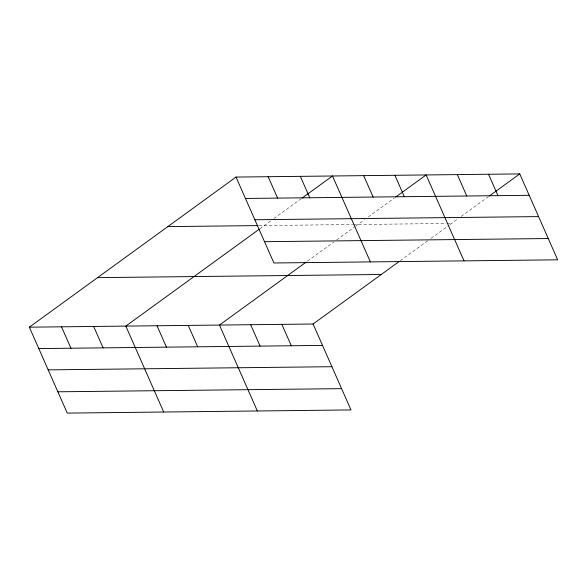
<?xml version="1.0" encoding="UTF-8"?>
<svg xmlns="http://www.w3.org/2000/svg" width="587" height="587" viewBox="0 0 587 587"><rect width="100%" height="100%" fill="white"/><g stroke="black" fill="none" stroke-linecap="round" stroke-linejoin="round"><path stroke-width="0.44" stroke-dasharray="2.94 2.2" d="M259.894 228.717L270.959 220.683M273.924 218.525L301.351 198.604M307.419 261.171L333.768 242.027M336.696 239.907L354.996 226.611M355.729 226.083L364.593 219.641M368.298 216.948L394.244 198.105M400.319 260.657L428.136 240.457M431.063 238.329L449.363 225.041M450.09 224.505L458.227 218.599M461.191 216.442L488.619 196.52M258.926 225.591L352.574 224.542M353.462 224.535L446.208 223.5M447.096 223.493L451.557 223.442"/><path stroke-width="0.88" d="M29.35 327.179L313.091 324.017L350.982 409.931L67.241 413.094L29.35 327.179L236.018 177.069L519.759 173.906L557.65 259.821L273.909 262.983L236.018 177.069M259.168 229.253L125.823 326.101L163.714 412.015M302.092 198.068L332.491 175.99L370.382 261.912M305.952 262.235L219.457 325.059L257.348 410.973M395.726 197.027L426.125 174.948L464.016 260.87M313.091 324.017L398.859 261.721M489.36 195.985L519.759 173.906M245.454 198.465L529.195 195.31M254.846 219.758L538.587 216.596M167.816 226.604L258.038 225.599M264.517 241.69L548.258 238.535M97.552 277.636L381.286 274.481M38.786 348.575L322.527 345.413M48.178 369.869L331.919 366.706M57.856 391.8L341.59 388.645M488.545 174.258L497.981 195.654M457.332 174.603L466.775 195.999M394.912 175.3L404.348 196.696M363.698 175.645L373.141 197.041M300.331 176.349L309.767 197.753M268.171 176.709L277.614 198.105M281.877 324.362L291.313 345.765M250.664 324.714L260.107 346.11M188.244 325.403L197.68 346.807M157.03 325.756L166.473 347.152M93.663 326.46L103.099 347.856M61.51 326.82L70.946 348.216"/></g></svg>
